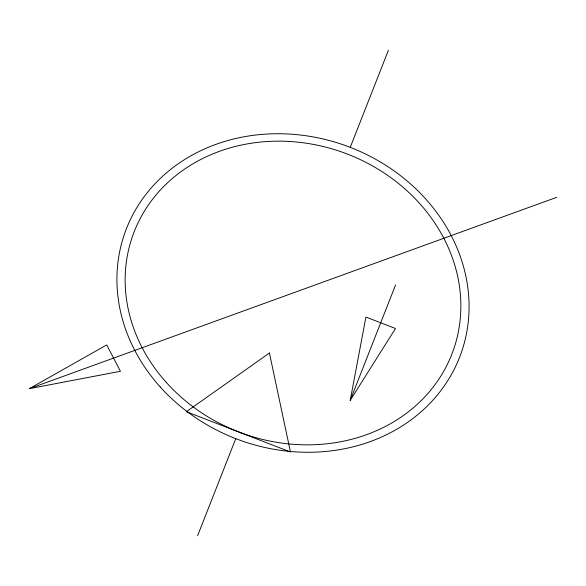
<?xml version="1.0" encoding="UTF-8"?>
<svg xmlns="http://www.w3.org/2000/svg" width="586" height="586" viewBox="0 0 586 586"><rect width="100%" height="100%" fill="white"/><g stroke="black" fill="none" stroke-linecap="round" stroke-linejoin="round"><path stroke-width="0.88" d="M350.216 400.363L365.92 317.055L395.491 328.504L350.216 400.363L395.579 284.935M197.599 535.743L235.762 438.643M350.238 147.357L388.401 50.257M29.3 388.672L106.718 344.905L120.438 371.282L29.3 388.672L556.7 197.328M269.413 353.014L186.392 411.702L290.466 451.996L269.413 353.014M160.168 386.899A178.569 156.484 20.2 0 0 459.519 357.467A178.569 156.484 20.2 0 0 259.312 134.634A178.569 156.484 20.2 0 0 160.168 386.899M166.373 382.519A170.233 149.181 20.2 0 0 451.747 354.457A170.233 149.181 20.2 0 0 260.887 142.024A170.233 149.181 20.2 0 0 166.373 382.519"/></g></svg>
